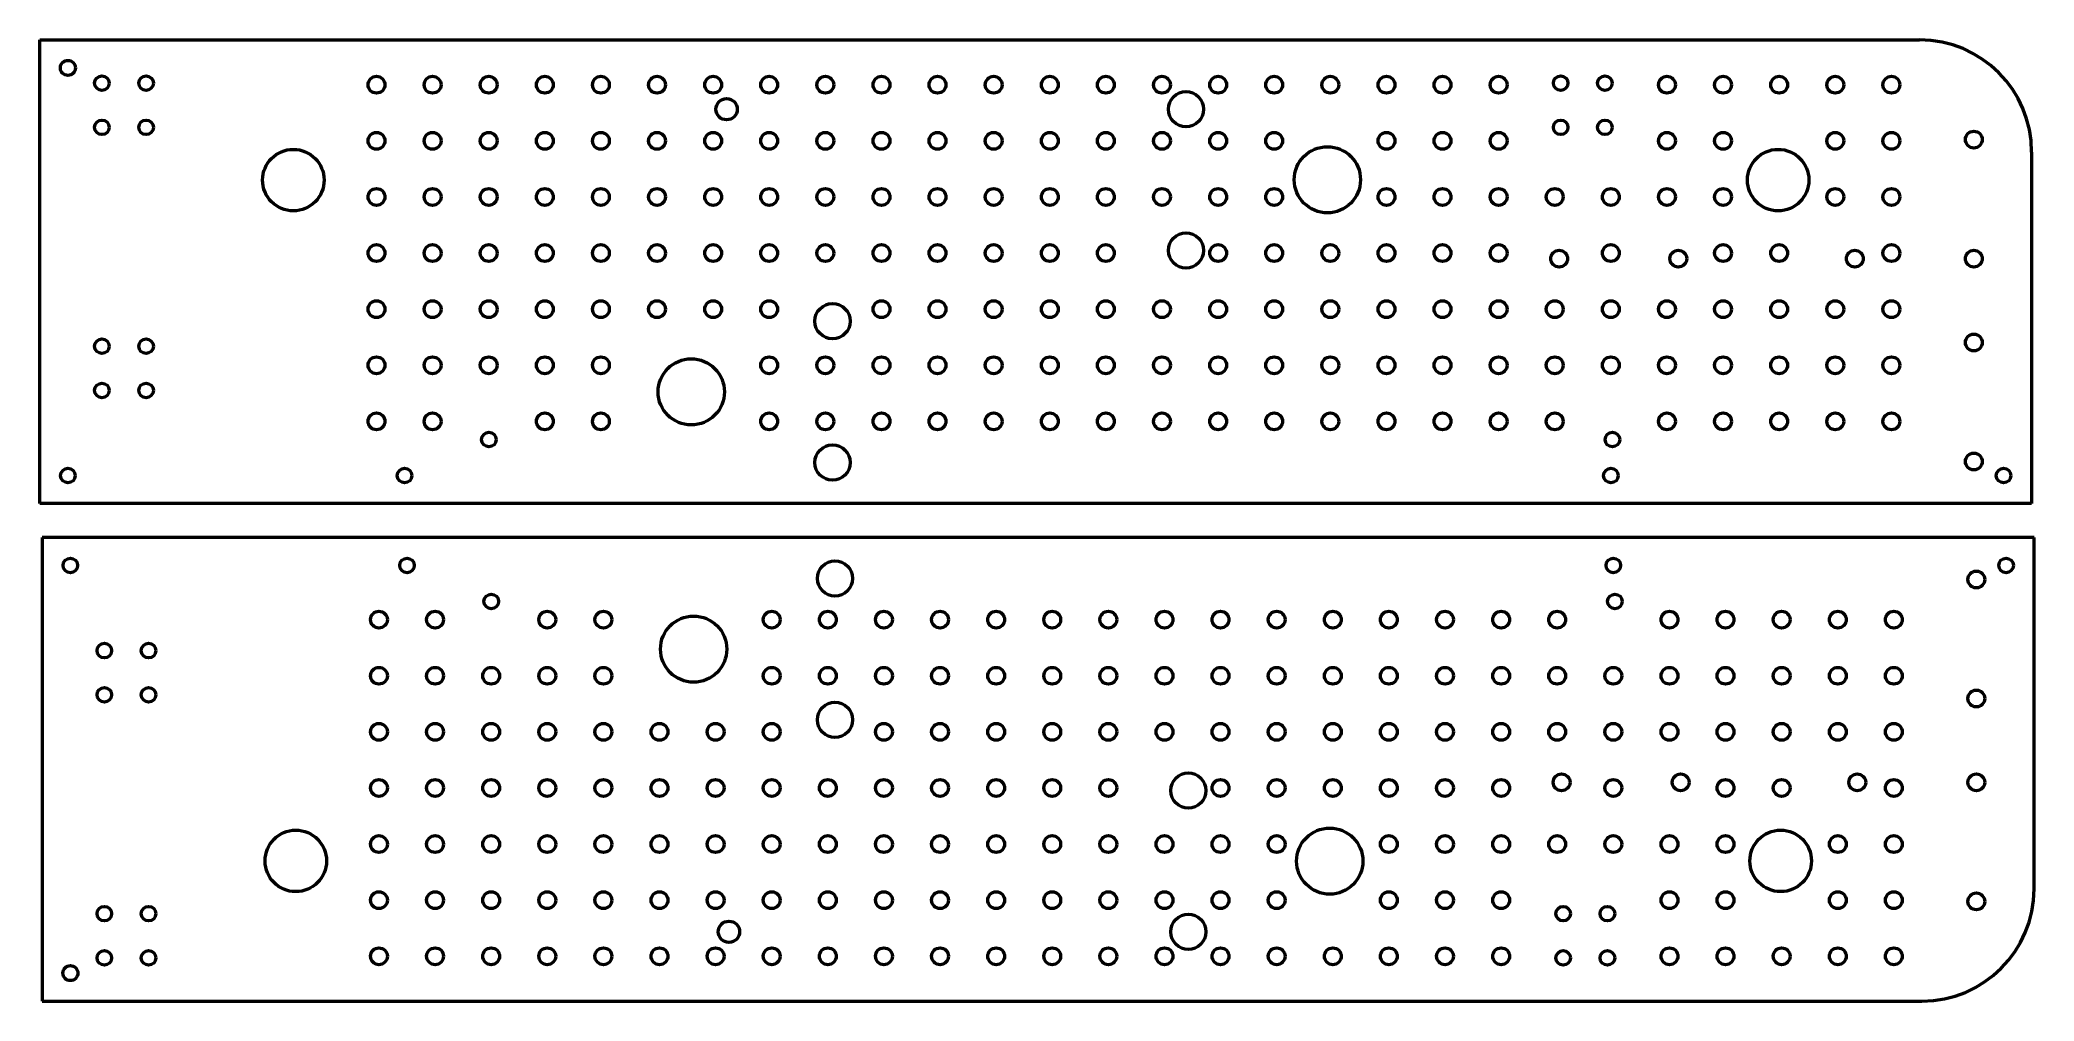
# Model space of a CAD drawing. Header units: inches. Extents: x 0.1 to 17.9, y 3.2 to 11.8.
import ezdxf

# ---------------------------------------------------------------- set-up
doc = ezdxf.new("R2010")
doc.units = ezdxf.units.IN
doc.header["$MEASUREMENT"] = 0
doc.layers.add('Visible (ANSI)', color=7, linetype='Continuous', lineweight=50)

msp = doc.modelspace()

# ---------------------------------------------------------------- linework, layer by layer
at = {"layer": 'Visible (ANSI)'}
for p, q in [((0.146, 11.815), (16.896, 11.815)), ((0.146, 7.682), (0.146, 11.815)), ((17.896, 10.815), (17.896, 7.682)), ((17.896, 7.682), (0.146, 7.682)), ((0.168, 7.381), (0.168, 3.248)), ((17.918, 7.381), (0.168, 7.381)), ((17.918, 4.248), (17.918, 7.381)), ((0.168, 3.248), (16.918, 3.248))]:
    msp.add_line(p, q, dxfattribs=at)
for centre, radius in [((0.396, 11.565), 0.0669), ((0.699, 11.429), 0.065), ((1.093, 11.429), 0.065), ((3.146, 11.415), 0.075), ((3.646, 11.415), 0.075), ((4.146, 11.415), 0.075), ((4.646, 11.415), 0.075), ((5.146, 11.415), 0.075), ((5.646, 11.415), 0.075), ((6.146, 11.415), 0.075), ((6.646, 11.415), 0.075), ((7.146, 11.415), 0.075), ((7.646, 11.415), 0.075), ((8.146, 11.415), 0.075), ((8.646, 11.415), 0.075), ((9.146, 11.415), 0.075), ((9.646, 11.415), 0.075), ((10.146, 11.415), 0.075), ((10.646, 11.415), 0.075), ((11.146, 11.415), 0.075), ((11.646, 11.415), 0.075), ((12.146, 11.415), 0.075), ((12.646, 11.415), 0.075), ((13.146, 11.415), 0.075), ((13.699, 11.429), 0.065), ((14.093, 11.429), 0.065), ((14.646, 11.415), 0.075), ((15.146, 11.415), 0.075), ((15.646, 11.415), 0.075), ((16.146, 11.415), 0.075), ((16.646, 11.415), 0.075), ((6.266, 11.197), 0.095), ((10.36, 11.197), 0.157), ((0.699, 11.035), 0.065), ((1.093, 11.035), 0.065), ((13.699, 11.035), 0.065), ((14.093, 11.035), 0.065), ((3.146, 10.915), 0.075), ((3.646, 10.915), 0.075), ((4.146, 10.915), 0.075), ((4.646, 10.915), 0.075), ((5.146, 10.915), 0.075), ((5.646, 10.915), 0.075), ((6.146, 10.915), 0.075), ((6.646, 10.915), 0.075), ((7.146, 10.915), 0.075), ((7.646, 10.915), 0.075), ((8.146, 10.915), 0.075), ((8.646, 10.915), 0.075), ((9.146, 10.915), 0.075), ((9.646, 10.915), 0.075), ((10.146, 10.915), 0.075), ((10.646, 10.915), 0.075), ((11.146, 10.915), 0.075), ((11.62, 10.568), 0.295), ((12.146, 10.915), 0.075), ((12.646, 10.915), 0.075), ((13.146, 10.915), 0.075), ((14.646, 10.915), 0.075), ((15.146, 10.915), 0.075), ((16.146, 10.915), 0.075), ((16.646, 10.915), 0.075), ((17.381, 10.926), 0.075), ((2.405, 10.565), 0.274), ((15.637, 10.565), 0.274), ((3.146, 10.415), 0.075), ((3.646, 10.415), 0.075), ((4.146, 10.415), 0.075), ((4.646, 10.415), 0.075), ((5.146, 10.415), 0.075), ((5.646, 10.415), 0.075), ((6.146, 10.415), 0.075), ((6.646, 10.415), 0.075), ((7.146, 10.415), 0.075), ((7.646, 10.415), 0.075), ((8.146, 10.415), 0.075), ((8.646, 10.415), 0.075), ((9.146, 10.415), 0.075), ((9.646, 10.415), 0.075), ((10.146, 10.415), 0.075), ((10.646, 10.415), 0.075), ((11.146, 10.415), 0.075), ((12.146, 10.415), 0.075), ((12.646, 10.415), 0.075), ((13.146, 10.415), 0.075), ((13.646, 10.415), 0.075), ((14.146, 10.415), 0.075), ((14.646, 10.415), 0.075), ((15.146, 10.415), 0.075), ((16.146, 10.415), 0.075), ((16.646, 10.415), 0.075), ((3.146, 9.915), 0.075), ((3.646, 9.915), 0.075), ((4.146, 9.915), 0.075), ((4.646, 9.915), 0.075), ((5.146, 9.915), 0.075), ((5.646, 9.915), 0.075), ((6.146, 9.915), 0.075), ((6.646, 9.915), 0.075), ((7.146, 9.915), 0.075), ((7.646, 9.915), 0.075), ((8.146, 9.915), 0.075), ((8.646, 9.915), 0.075), ((9.146, 9.915), 0.075), ((9.646, 9.915), 0.075), ((10.36, 9.938), 0.157), ((10.646, 9.915), 0.075), ((11.146, 9.915), 0.075), ((11.646, 9.915), 0.075), ((12.146, 9.915), 0.075), ((12.646, 9.915), 0.075), ((13.146, 9.915), 0.075), ((14.146, 9.915), 0.075), ((15.146, 9.915), 0.075), ((15.646, 9.915), 0.075), ((16.646, 9.915), 0.075), ((13.686, 9.865), 0.075), ((14.747, 9.865), 0.075), ((16.32, 9.865), 0.075), ((17.381, 9.865), 0.075), ((3.146, 9.415), 0.075), ((3.646, 9.415), 0.075), ((4.146, 9.415), 0.075), ((4.646, 9.415), 0.075), ((5.146, 9.415), 0.075), ((5.646, 9.415), 0.075), ((6.146, 9.415), 0.075), ((6.646, 9.415), 0.075), ((7.21, 9.308), 0.157), ((7.646, 9.415), 0.075), ((8.146, 9.415), 0.075), ((8.646, 9.415), 0.075), ((9.146, 9.415), 0.075), ((9.646, 9.415), 0.075), ((10.146, 9.415), 0.075), ((10.646, 9.415), 0.075), ((11.146, 9.415), 0.075), ((11.646, 9.415), 0.075), ((12.146, 9.415), 0.075), ((12.646, 9.415), 0.075), ((13.146, 9.415), 0.075), ((13.646, 9.415), 0.075), ((14.146, 9.415), 0.075), ((14.646, 9.415), 0.075), ((15.146, 9.415), 0.075), ((15.646, 9.415), 0.075), ((16.146, 9.415), 0.075), ((16.646, 9.415), 0.075), ((0.699, 9.085), 0.065), ((1.093, 9.085), 0.065), ((17.381, 9.118), 0.075), ((3.146, 8.915), 0.075), ((3.646, 8.915), 0.075), ((4.146, 8.915), 0.075), ((4.646, 8.915), 0.075), ((5.146, 8.915), 0.075), ((5.951, 8.678), 0.295), ((6.646, 8.915), 0.075), ((7.146, 8.915), 0.075), ((7.646, 8.915), 0.075), ((8.146, 8.915), 0.075), ((8.646, 8.915), 0.075), ((9.146, 8.915), 0.075), ((9.646, 8.915), 0.075), ((10.146, 8.915), 0.075), ((10.646, 8.915), 0.075), ((11.146, 8.915), 0.075), ((11.646, 8.915), 0.075), ((12.146, 8.915), 0.075), ((12.646, 8.915), 0.075), ((13.146, 8.915), 0.075), ((13.646, 8.915), 0.075), ((14.146, 8.915), 0.075), ((14.646, 8.915), 0.075), ((15.146, 8.915), 0.075), ((15.646, 8.915), 0.075), ((16.146, 8.915), 0.075), ((16.646, 8.915), 0.075), ((0.699, 8.691), 0.065), ((1.093, 8.691), 0.065), ((3.146, 8.415), 0.075), ((3.646, 8.415), 0.075), ((4.646, 8.415), 0.075), ((5.146, 8.415), 0.075), ((6.646, 8.415), 0.075), ((7.146, 8.415), 0.075), ((7.646, 8.415), 0.075), ((8.146, 8.415), 0.075), ((8.646, 8.415), 0.075), ((9.146, 8.415), 0.075), ((9.646, 8.415), 0.075), ((10.146, 8.415), 0.075), ((10.646, 8.415), 0.075), ((11.146, 8.415), 0.075), ((11.646, 8.415), 0.075), ((12.146, 8.415), 0.075), ((12.646, 8.415), 0.075), ((13.146, 8.415), 0.075), ((13.646, 8.415), 0.075), ((14.646, 8.415), 0.075), ((15.146, 8.415), 0.075), ((15.646, 8.415), 0.075), ((16.146, 8.415), 0.075), ((16.646, 8.415), 0.075), ((4.148, 8.253), 0.065), ((7.21, 8.048), 0.157), ((14.16, 8.253), 0.065), ((0.396, 7.932), 0.065), ((3.396, 7.932), 0.065), ((14.146, 7.932), 0.065), ((17.381, 8.057), 0.075), ((17.646, 7.932), 0.065), ((0.418, 7.131), 0.065), ((3.418, 7.131), 0.065), ((7.232, 7.015), 0.157), ((14.168, 7.131), 0.065), ((17.668, 7.131), 0.065), ((17.403, 7.006), 0.075), ((4.169, 6.81), 0.065), ((14.182, 6.81), 0.065), ((3.168, 6.648), 0.075), ((3.668, 6.648), 0.075), ((4.668, 6.648), 0.075), ((5.168, 6.648), 0.075), ((5.972, 6.385), 0.295), ((6.668, 6.648), 0.075), ((7.168, 6.648), 0.075), ((7.668, 6.648), 0.075), ((8.168, 6.648), 0.075), ((8.668, 6.648), 0.075), ((9.168, 6.648), 0.075), ((9.668, 6.648), 0.075), ((10.168, 6.648), 0.075), ((10.668, 6.648), 0.075), ((11.168, 6.648), 0.075), ((11.668, 6.648), 0.075), ((12.168, 6.648), 0.075), ((12.668, 6.648), 0.075), ((13.168, 6.648), 0.075), ((13.668, 6.648), 0.075), ((14.668, 6.648), 0.075), ((15.168, 6.648), 0.075), ((15.668, 6.648), 0.075), ((16.168, 6.648), 0.075), ((16.668, 6.648), 0.075), ((0.721, 6.372), 0.065), ((1.115, 6.372), 0.065), ((3.168, 6.148), 0.075), ((3.668, 6.148), 0.075), ((4.168, 6.148), 0.075), ((4.668, 6.148), 0.075), ((5.168, 6.148), 0.075), ((6.668, 6.148), 0.075), ((7.168, 6.148), 0.075), ((7.668, 6.148), 0.075), ((8.168, 6.148), 0.075), ((8.668, 6.148), 0.075), ((9.168, 6.148), 0.075), ((9.668, 6.148), 0.075), ((10.168, 6.148), 0.075), ((10.668, 6.148), 0.075), ((11.168, 6.148), 0.075), ((11.668, 6.148), 0.075), ((12.168, 6.148), 0.075), ((12.668, 6.148), 0.075), ((13.168, 6.148), 0.075), ((13.668, 6.148), 0.075), ((14.168, 6.148), 0.075), ((14.668, 6.148), 0.075), ((15.168, 6.148), 0.075), ((15.668, 6.148), 0.075), ((16.168, 6.148), 0.075), ((16.668, 6.148), 0.075), ((0.721, 5.978), 0.065), ((1.115, 5.978), 0.065), ((7.232, 5.755), 0.157), ((17.403, 5.945), 0.075), ((3.168, 5.648), 0.075), ((3.668, 5.648), 0.075), ((4.168, 5.648), 0.075), ((4.668, 5.648), 0.075), ((5.168, 5.648), 0.075), ((5.668, 5.648), 0.075), ((6.168, 5.648), 0.075), ((6.668, 5.648), 0.075), ((7.668, 5.648), 0.075), ((8.168, 5.648), 0.075), ((8.668, 5.648), 0.075), ((9.168, 5.648), 0.075), ((9.668, 5.648), 0.075), ((10.168, 5.648), 0.075), ((10.668, 5.648), 0.075), ((11.168, 5.648), 0.075), ((11.668, 5.648), 0.075), ((12.168, 5.648), 0.075), ((12.668, 5.648), 0.075), ((13.168, 5.648), 0.075), ((13.668, 5.648), 0.075), ((14.168, 5.648), 0.075), ((14.668, 5.648), 0.075), ((15.168, 5.648), 0.075), ((15.668, 5.648), 0.075), ((16.168, 5.648), 0.075), ((16.668, 5.648), 0.075), ((3.168, 5.148), 0.075), ((3.668, 5.148), 0.075), ((4.168, 5.148), 0.075), ((4.668, 5.148), 0.075), ((5.168, 5.148), 0.075), ((5.668, 5.148), 0.075), ((6.168, 5.148), 0.075), ((6.668, 5.148), 0.075), ((7.168, 5.148), 0.075), ((7.668, 5.148), 0.075), ((8.168, 5.148), 0.075), ((8.668, 5.148), 0.075), ((9.168, 5.148), 0.075), ((9.668, 5.148), 0.075), ((10.381, 5.125), 0.157), ((10.668, 5.148), 0.075), ((11.168, 5.148), 0.075), ((11.668, 5.148), 0.075), ((12.168, 5.148), 0.075), ((12.668, 5.148), 0.075), ((13.168, 5.148), 0.075), ((13.707, 5.198), 0.075), ((14.168, 5.148), 0.075), ((14.768, 5.198), 0.075), ((15.168, 5.148), 0.075), ((15.668, 5.148), 0.075), ((16.342, 5.198), 0.075), ((16.668, 5.148), 0.075), ((17.403, 5.198), 0.075), ((2.427, 4.498), 0.274), ((3.168, 4.648), 0.075), ((3.668, 4.648), 0.075), ((4.168, 4.648), 0.075), ((4.668, 4.648), 0.075), ((5.168, 4.648), 0.075), ((5.668, 4.648), 0.075), ((6.168, 4.648), 0.075), ((6.668, 4.648), 0.075), ((7.168, 4.648), 0.075), ((7.668, 4.648), 0.075), ((8.168, 4.648), 0.075), ((8.668, 4.648), 0.075), ((9.168, 4.648), 0.075), ((9.668, 4.648), 0.075), ((10.168, 4.648), 0.075), ((10.668, 4.648), 0.075), ((11.168, 4.648), 0.075), ((11.641, 4.496), 0.295), ((12.168, 4.648), 0.075), ((12.668, 4.648), 0.075), ((13.168, 4.648), 0.075), ((13.668, 4.648), 0.075), ((14.168, 4.648), 0.075), ((14.668, 4.648), 0.075), ((15.168, 4.648), 0.075), ((15.659, 4.498), 0.274), ((16.168, 4.648), 0.075), ((16.668, 4.648), 0.075), ((0.721, 4.028), 0.065), ((1.115, 4.028), 0.065), ((3.168, 4.148), 0.075), ((3.668, 4.148), 0.075), ((4.168, 4.148), 0.075), ((4.668, 4.148), 0.075), ((5.168, 4.148), 0.075), ((5.668, 4.148), 0.075), ((6.168, 4.148), 0.075), ((6.668, 4.148), 0.075), ((7.168, 4.148), 0.075), ((7.668, 4.148), 0.075), ((8.168, 4.148), 0.075), ((8.668, 4.148), 0.075), ((9.168, 4.148), 0.075), ((9.668, 4.148), 0.075), ((10.168, 4.148), 0.075), ((10.668, 4.148), 0.075), ((11.168, 4.148), 0.075), ((12.168, 4.148), 0.075), ((12.668, 4.148), 0.075), ((13.168, 4.148), 0.075), ((13.721, 4.028), 0.065), ((14.115, 4.028), 0.065), ((14.668, 4.148), 0.075), ((15.168, 4.148), 0.075), ((16.168, 4.148), 0.075), ((16.668, 4.148), 0.075), ((17.403, 4.137), 0.075), ((6.287, 3.866), 0.095), ((10.381, 3.866), 0.157), ((0.418, 3.498), 0.0669), ((0.721, 3.634), 0.065), ((1.115, 3.634), 0.065), ((3.168, 3.648), 0.075), ((3.668, 3.648), 0.075), ((4.168, 3.648), 0.075), ((4.668, 3.648), 0.075), ((5.168, 3.648), 0.075), ((5.668, 3.648), 0.075), ((6.168, 3.648), 0.075), ((6.668, 3.648), 0.075), ((7.168, 3.648), 0.075), ((7.668, 3.648), 0.075), ((8.168, 3.648), 0.075), ((8.668, 3.648), 0.075), ((9.168, 3.648), 0.075), ((9.668, 3.648), 0.075), ((10.168, 3.648), 0.075), ((10.668, 3.648), 0.075), ((11.168, 3.648), 0.075), ((11.668, 3.648), 0.075), ((12.168, 3.648), 0.075), ((12.668, 3.648), 0.075), ((13.168, 3.648), 0.075), ((13.721, 3.634), 0.065), ((14.115, 3.634), 0.065), ((14.668, 3.648), 0.075), ((15.168, 3.648), 0.075), ((15.668, 3.648), 0.075), ((16.168, 3.648), 0.075), ((16.668, 3.648), 0.075)]:
    msp.add_circle(centre, radius, dxfattribs=at)
for centre, start, end in [((16.896, 10.815), 0, 90), ((16.918, 4.248), 270, 0)]:
    msp.add_arc(centre, 1, start, end, dxfattribs=at)

doc.saveas('drawing.dxf')
